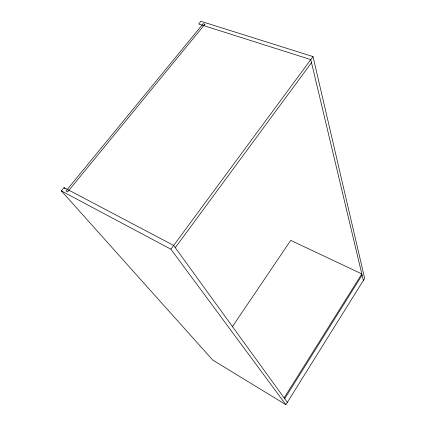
<?xml version="1.0" encoding="UTF-8"?>
<svg xmlns="http://www.w3.org/2000/svg" width="426" height="426" viewBox="0 0 426 426"><rect width="100%" height="100%" fill="white"/><g stroke="black" fill="none" stroke-linecap="round" stroke-linejoin="round"><path stroke-width="0.64" d="M287.348 402.346L173.659 245.44L64.028 187.621L61.339 190.891L212.702 360.034L285.878 404.7L364.661 278.37L313.009 56.583L200.864 21.3L198.649 23.994L310.772 59.608L363.367 280.446M284.701 398.693L362.089 275.084M284.131 397.905L361.818 273.929L290.756 240.376L232.245 326.87M175.283 247.682L311.497 62.633M285.878 404.7L170.89 249.194L313.009 56.583M61.339 190.891L170.89 249.194M64.028 187.621L64.906 188.617M204.901 24.239L67.649 191.87L65.987 190.992L203.186 23.702L204.901 24.239"/></g></svg>
